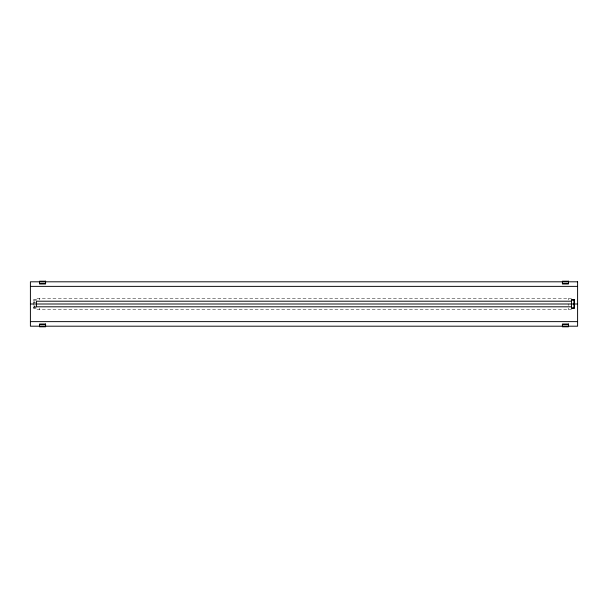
<?xml version="1.0" encoding="UTF-8"?>
<svg xmlns="http://www.w3.org/2000/svg" width="608" height="608" viewBox="0 0 608 608"><rect width="100%" height="100%" fill="white"/><g stroke="black" fill="none" stroke-linecap="round" stroke-linejoin="round"><path stroke-width="0.46" stroke-dasharray="3.04 2.28" d="M36.48 299.653L33.584 299.66L33.584 308.347L36.48 308.34M33.584 300.139L36.48 300.139L36.48 298.224L571.52 298.422M33.584 300.861L34.063 300.861L34.071 307.139M34.071 302.556L35.674 302.556M34.071 306.652L35.674 306.652M33.584 307.139L35.674 307.139M33.584 307.861L36.48 307.861L36.48 309.776L571.52 309.578M568.48 298.224L568.48 299.919M568.48 304L568.48 305.497M568.48 308.081L568.48 309.776M39.52 298.224L39.52 299.919M39.52 308.081L39.52 309.776M34.96 305.573L34.96 306.158"/><path stroke-width="0.91" d="M39.52 283.381L45.6 283.381M562.4 283.381L568.48 283.381M30.4 286.368L577.6 286.368M571.52 300.139L574.416 300.139M571.52 301.203L36.48 301.203L36.48 306.797L571.52 306.797M30.4 304L577.6 304M571.52 307.861L574.416 307.861M30.4 321.632L577.6 321.632M39.52 324.619L45.6 324.619M562.4 324.619L568.48 324.619M573.937 300.861L573.937 307.139M45.6 281.2L39.52 281.2L39.52 283.989L45.6 283.989L45.6 281.2M568.48 281.2L562.4 281.2L562.4 283.989L568.48 283.989L568.48 281.2M577.6 281.808L30.4 281.808L30.4 326.192L577.6 326.192L577.6 281.808M574.416 299.653L571.52 299.653L571.52 308.34L574.416 308.34L574.416 299.653M45.6 324.011L39.52 324.011L39.52 326.8L45.6 326.8L45.6 324.011M568.48 324.011L562.4 324.011L562.4 326.8L568.48 326.8L568.48 324.011"/></g></svg>
